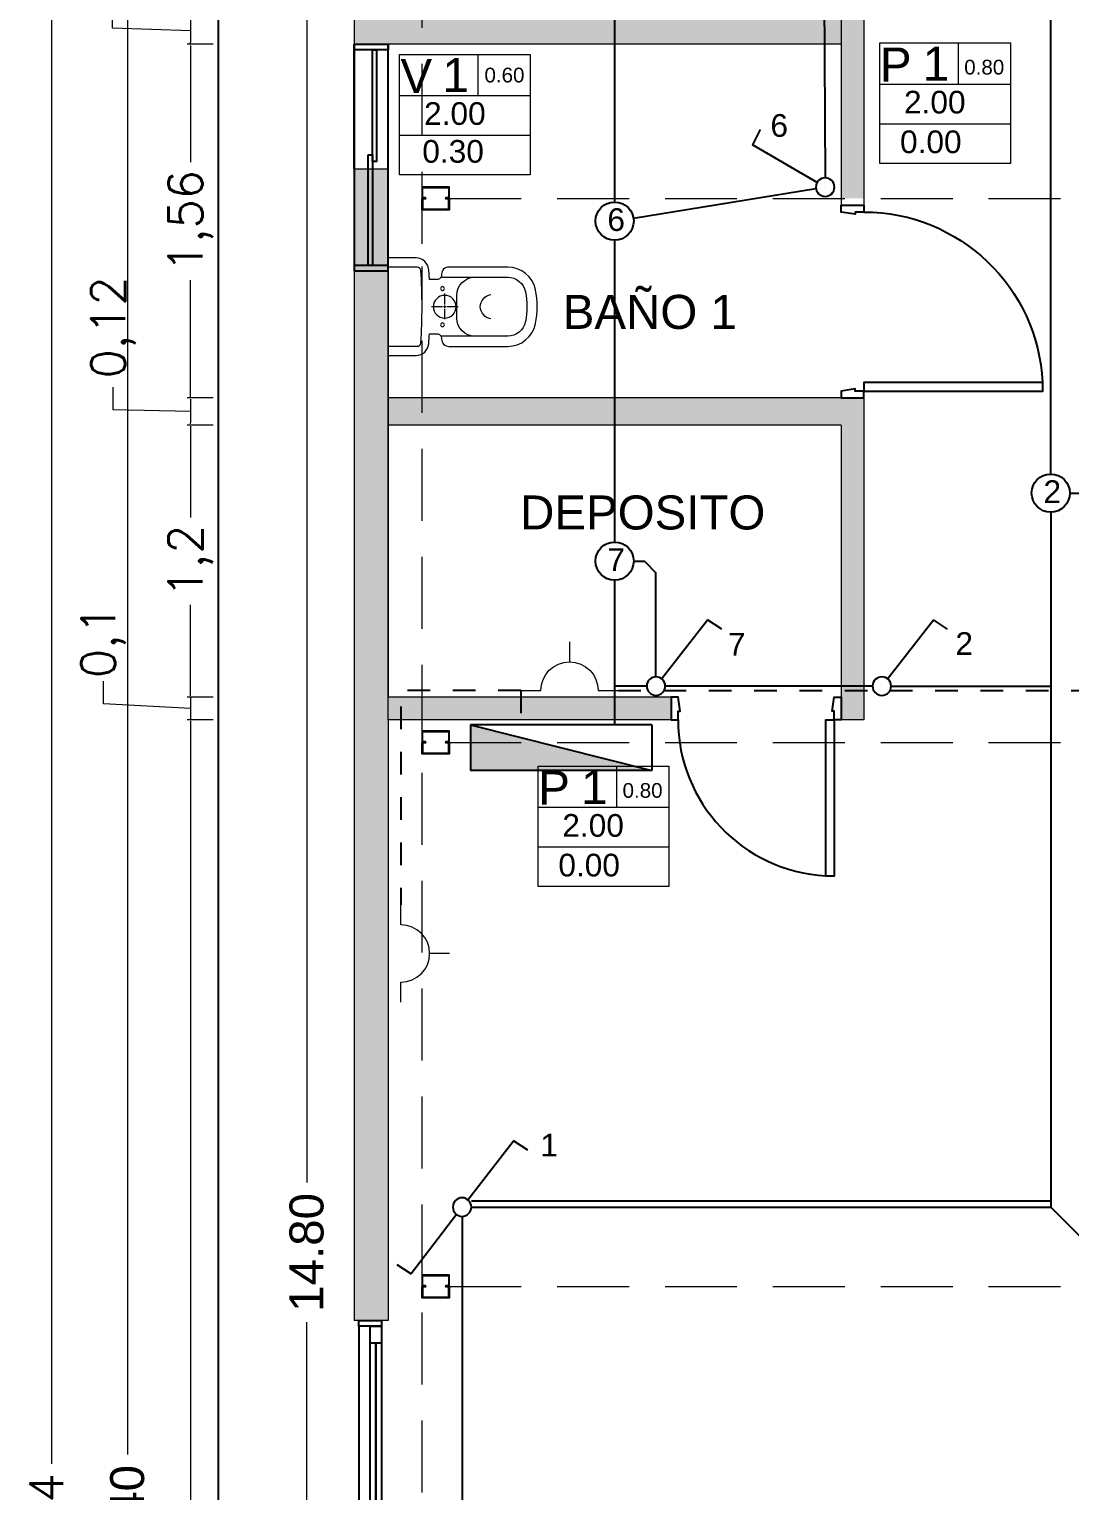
# Model space of a CAD drawing. Header units: metres. Extents: x 5593058 to 5593183, y 6971841 to 6972020.
# Drawn here: x 5593151.89 to 5593156.48, y 6971951.92 to 6971958.36 of the extents above; entities that cross this region are included whole.
import ezdxf

# ---------------------------------------------------------------- set-up
doc = ezdxf.new("R2010")
doc.units = ezdxf.units.M
doc.header["$LTSCALE"] = 0.1
doc.header["$PDMODE"] = 35
doc.header["$PDSIZE"] = -3
for name, pattern in [('ACAD_ISO03W100', [30, 12, -18]), ('DASHED2', [0.375, 0.25, -0.125]), ('HIDDEN', [9.525, 6.35, -3.175])]:
    doc.linetypes.add(name, pattern=pattern)
for name, color, linetype in [('A - ABERTURAS.', 1, 'Continuous'), ('A - MUROS NUEVOS.', 4, 'Continuous'), ('A - PISOS', 1, 'Continuous'), ('A - PUERTAS', 2, 'Continuous'), ('A - VISTA 2', 2, 'Continuous'), ('A- HACH_MURO', 10, 'Continuous'), ('I-ELECTRICIDAD', 10, 'Continuous')]:
    doc.layers.add(name, color=color, linetype=linetype)
for name, color, linetype, lineweight in [('A - COTAS 100', 253, 'Continuous', 0), ('A-CARPINTERIA anotaciones', 1, 'Continuous', 0), ('A-CARPINTERIAS', 1, 'Continuous', 0), ('A-COTAS 1.200', 9, 'Continuous', 0), ('A-MOBILIARIO', 1, 'Continuous', 5), ('A-MUROS', 3, 'Continuous', 0), ('A-PLANILLA LOCALES', 2, 'Continuous', 0), ('A-PROYECCIONES', 253, 'ACAD_ISO03W100', 0), ('C Vidrio', 8, 'Continuous', 0), ('I-ELECTRICA', 10, 'Continuous', 20)]:
    doc.layers.add(name, color=color, linetype=linetype, lineweight=lineweight)
doc.styles.add('arial', font='arial.ttf')
doc.styles.get("Standard").update_dxf_attribs({"font": 'simplex.shx'})
doc.dimstyles.new('EST-1.100', dxfattribs={"dimtxt": 0.15, "dimasz": 0.01, "dimexe": 0.015, "dimexo": 0, "dimgap": 0.05, "dimtad": 0, "dimtxsty": 'Standard', "dimblk": 'DOT', "dimcen": 0.02, "dimclrd": 256, "dimclre": 256, "dimclrt": 256, "dimazin": 0, "dimtfac": 1, "dimtmove": 0, "dimatfit": 3, "dimfxl": 0.1, "dimfxlon": 1, "dimlwd": -1, "dimlwe": -1, "dimarcsym": 0})
doc.dimstyles.new('MARQ 100', dxfattribs={"dimscale": 0.1, "dimtxt": 1.5, "dimasz": 0.3, "dimexe": 0.25, "dimexo": 1, "dimtad": 0, "dimzin": 1, "dimdsep": 46, "dimtxsty": 'arial', "dimblk": 'BOXFILLED', "dimcen": 2.5, "dimclrd": 256, "dimclre": 256, "dimclrt": 256, "dimazin": 0, "dimtfac": 1, "dimtmove": 2, "dimatfit": 3, "dimldrblk": 'DOTSMALL', "dimfxl": 2, "dimfxlon": 1, "dimlwd": -1, "dimarcsym": 0})

# ---------------------------------------------------------------- blocks, each defined once
blk = doc.blocks.new('PERFIL C 120')
blk.add_lwpolyline([(0.105, 0), (0.12, 0), (0.12, 0.05), (0, 0.05), (0, 0), (0.015, 0), (0.015, 0.002), (0.002, 0.002), (0.002, 0.048), (0.1184, 0.048), (0.1184, 0.002), (0.105, 0.002)], close=True)
blk = doc.blocks.new('EST MET')
at = {"layer": 'A-PROYECCIONES', "color": 253, "linetype": 'HIDDEN', "ltscale": 0.5}
blk.add_line((0.12, 0), (7.1305, 0), dxfattribs=at)
at = {"layer": 'A - VISTA 2'}
blk.add_blockref('PERFIL C 120', (0, 0), dxfattribs=at)
at = {"layer": 'A - VISTA 2', "xscale": -1, "rotation": 180}
blk.add_blockref('PERFIL C 120', (0, 0), dxfattribs=at)
at = {"layer": 'A - VISTA 2', "xscale": -1}
blk.add_blockref('PERFIL C 120', (7.2505, 0), dxfattribs=at)
at = {"layer": 'A - VISTA 2', "rotation": 180}
blk.add_blockref('PERFIL C 120', (7.2505, 0), dxfattribs=at)
blk = doc.blocks.new('PUERTA 75 izq')
for points in [[(0.03, 0.1), (0.03, 0.79), (0.068, 0.79), (0.068, 0.1)], [(0.03, 0.1), (0.03, 0.062), (0.04, 0.062), (0.03, 0), (0.01, 0), (0.01, 0), (0, 0), (0, 0), (0, 0.1), (0, 0.1), (0.01, 0.1), (0.01, 0.1)], [(0.72, 0.1), (0.72, 0.062), (0.71, 0.062), (0.72, 0), (0.74, 0), (0.74, 0), (0.75, 0), (0.75, 0), (0.75, 0.1), (0.75, 0.1), (0.74, 0.1), (0.74, 0.1)]]:
    blk.add_lwpolyline(points, close=True)
at = {"color": 9}
blk.add_arc((0.03, 0.1), 0.69, 0, 86.84298, dxfattribs=at)
blk = doc.blocks.new('PUERTA 85 der')
for points in [[(-0.82, 0), (-0.82, 0.038), (-0.81, 0.038), (-0.82, 0.1), (-0.84, 0.1), (-0.84, 0.1), (-0.85, 0.1), (-0.85, 0.1), (-0.85, 0), (-0.85, 0), (-0.84, 0), (-0.84, 0)], [(-0.03, 0), (-0.03, 0.038), (-0.04, 0.038), (-0.03, 0.1), (-0.01, 0.1), (-0.01, 0.1), (0, 0.1), (0, 0.1), (0, 0), (0, 0), (-0.01, 0), (-0.01, 0)], [(-0.03, 0), (-0.03, -0.79), (-0.068, -0.79), (-0.068, 0)]]:
    blk.add_lwpolyline(points, close=True)
at = {"color": 9}
blk.add_arc((-0.03, 0), 0.79, 180, 267.24294, dxfattribs=at)
blk = doc.blocks.new('*U1')
at = {"color": 0, "linetype": 'ACAD_ISO03W100', "ltscale": 0.001, "transparency": 16777216}
for p, q in [((-0.0556, 0), (-0.01, 0)), ((0, 0.01), (0, 0.0589)), ((0.01, 0), (0.0589, 0)), ((0, -0.0589), (0, -0.01))]:
    blk.add_line(p, q, dxfattribs=at)
at = {"color": 0, "linetype": 'Continuous', "ltscale": 0.001, "transparency": 16777216}
for p, q in [((-0.005, 0), (0.005, 0)), ((0, -0.005), (0, 0.005))]:
    blk.add_line(p, q, dxfattribs=at)
blk = doc.blocks.new('Iº')
at = {"layer": 'A-MOBILIARIO'}
for p, q in [((0.528, 0.13), (0.236, 0.13)), ((0.303, 0.05), (0.303, -0.05)), ((0.236, -0.13), (0.528, -0.13))]:
    blk.add_line(p, q, dxfattribs=at)
for points in [[(0.1166, -0.215), (0, -0.215), (0, 0.215), (0.1238, 0.215, -0.393021), (0.1795, 0.1632, -0.005021), (0.1822, 0.12), (0.216, 0.12, 0.414214), (0.236, 0.14), (0.236, 0.143, -0.414214), (0.268, 0.175), (0.338, 0.175), (0.528, 0.175, -0.35685), (0.6505, 0.0748, -0.100202), (0.6505, -0.0748, -0.35685), (0.528, -0.175), (0.338, -0.175), (0.268, -0.175, -0.414214), (0.236, -0.143), (0.236, -0.14, 0.414214), (0.216, -0.12), (0.1822, -0.12), (0.1822, -0.12), (0.1795, -0.1632, -0.393021), (0.1238, -0.215), (0.1166, -0.215)], [(0.005, 0.1748), (0.1288, 0.1748, -0.393021), (0.1444, 0.1603, -0.019533), (0.1498, 0.0002, -0.019217), (0.1444, -0.1603, -0.393021), (0.1288, -0.1748), (0.005, -0.1748)]]:
    blk.add_lwpolyline(points, format="xyb", dxfattribs=at)
for centre, radius in [((0.24, 0.08), 0.0085), ((0.25, 0), 0.05), ((0.24, -0.08), 0.0085)]:
    blk.add_circle(centre, radius, dxfattribs=at)
for centre, radius, start, end in [((0.383, 0.05), 0.08, 90, 180), ((0.528, 0.05), 0.08, 11.44415, 90), ((0.281, 0), 0.332, 348.55585, 11.44415), ((0.4647, -0.0026), 0.0578, 101.60594, 177.38074), ((0.463, -0.0204), 0.075, 97.256, 97.60578), ((0.383, -0.05), 0.08, 180, 270), ((0.4647, 0.0026), 0.0578, 182.61926, 258.39406), ((0.463, 0.0204), 0.075, 262.39422, 262.744), ((0.528, -0.05), 0.08, 270, 348.55585)]:
    blk.add_arc(centre, radius, start, end, dxfattribs=at)
at = {"layer": 'A-MOBILIARIO', "xscale": -1, "rotation": 90}
blk.add_blockref('*U1', (0.25, 0), dxfattribs=at)
blk = doc.blocks.new('_Dot')
at = {"color": 0, "linetype": 'ByBlock', "lineweight": -2}
blk.add_line((-0.5, 0), (-1, 0), dxfattribs=at)
at = {"color": 0, "linetype": 'ByBlock', "const_width": 0.5}
blk.add_lwpolyline([(-0.25, 0, 1), (0.25, 0, 1)], format="xyb", close=True, dxfattribs=at)
blk = doc.blocks.new('*D117')
at = {"layer": 'A - COTAS 100', "transparency": 16777216}
for p, q in [((5593152.2558, 6971958.3686), (5593152.2558, 6971958.4686)), ((5593152.5999, 6971958.3574), (5593152.2558, 6971958.3686)), ((5593152.6999, 6971958.4174), (5593152.5849, 6971958.4174)), ((5593152.5999, 6971958.4074), (5593152.5999, 6971958.3074)), ((5593152.6999, 6971958.2974), (5593152.5849, 6971958.2974))]:
    blk.add_line(p, q, dxfattribs=at)
at = {"layer": 'Defpoints', "color": 0, "transparency": 16777216}
for p in [(5593152.9954, 6971958.4174), (5593152.5999, 6971958.2974), (5593152.8454, 6971958.2974)]:
    blk.add_point(p, dxfattribs=at)
at = {"layer": 'A - COTAS 100', "transparency": 16777216, "xscale": 0.01, "yscale": 0.01, "zscale": 0.01}
for p, rotation in [((5593152.5999, 6971958.4174), 90), ((5593152.5999, 6971958.2974), 270)]:
    blk.add_blockref('_Dot', p, dxfattribs=dict(at, rotation=rotation))
at = {"layer": 'A - COTAS 100', "transparency": 16777216, "insert": (5593152.2558, 6971958.7329), "char_height": 0.15, "attachment_point": 5, "rotation": 90}
blk.add_mtext('0,12', dxfattribs=at)
blk = doc.blocks.new('*D118')
at = {"layer": 'A - COTAS 100', "transparency": 16777216}
for p, q in [((5593152.6999, 6971958.2974), (5593152.5849, 6971958.2974)), ((5593152.5999, 6971958.2874), (5593152.5999, 6971957.7781)), ((5593152.5999, 6971956.7474), (5593152.5999, 6971957.2567)), ((5593152.6999, 6971956.7374), (5593152.5849, 6971956.7374))]:
    blk.add_line(p, q, dxfattribs=at)
at = {"layer": 'Defpoints', "color": 0, "transparency": 16777216}
for p in [(5593152.8454, 6971958.2974), (5593152.5999, 6971956.7374), (5593152.9954, 6971956.7374)]:
    blk.add_point(p, dxfattribs=at)
at = {"layer": 'A - COTAS 100', "transparency": 16777216, "xscale": 0.01, "yscale": 0.01, "zscale": 0.01}
for p, rotation in [((5593152.5999, 6971958.2974), 90), ((5593152.5999, 6971956.7374), 270)]:
    blk.add_blockref('_Dot', p, dxfattribs=dict(at, rotation=rotation))
at = {"layer": 'A - COTAS 100', "transparency": 16777216, "insert": (5593152.5999, 6971957.5174), "char_height": 0.15, "attachment_point": 5, "rotation": 90}
blk.add_mtext('1,56', dxfattribs=at)
blk = doc.blocks.new('*D119')
at = {"layer": 'A - COTAS 100', "transparency": 16777216}
for p, q in [((5593152.2591, 6971956.6841), (5593152.2591, 6971956.7841)), ((5593152.6999, 6971956.7374), (5593152.5849, 6971956.7374)), ((5593152.5999, 6971956.7274), (5593152.5999, 6971956.6274)), ((5593152.5999, 6971956.6774), (5593152.2591, 6971956.6841)), ((5593152.6999, 6971956.6174), (5593152.5849, 6971956.6174))]:
    blk.add_line(p, q, dxfattribs=at)
at = {"layer": 'Defpoints', "color": 0, "transparency": 16777216}
for p in [(5593152.9954, 6971956.7374), (5593152.5999, 6971956.6174), (5593152.9954, 6971956.6174)]:
    blk.add_point(p, dxfattribs=at)
at = {"layer": 'A - COTAS 100', "transparency": 16777216, "xscale": 0.01, "yscale": 0.01, "zscale": 0.01}
for p, rotation in [((5593152.5999, 6971956.7374), 90), ((5593152.5999, 6971956.6174), 270)]:
    blk.add_blockref('_Dot', p, dxfattribs=dict(at, rotation=rotation))
at = {"layer": 'A - COTAS 100', "transparency": 16777216, "insert": (5593152.2591, 6971957.0484), "char_height": 0.15, "attachment_point": 5, "rotation": 90}
blk.add_mtext('0,12', dxfattribs=at)
blk = doc.blocks.new('*D120')
at = {"layer": 'A - COTAS 100', "transparency": 16777216}
for p, q in [((5593152.6999, 6971956.6174), (5593152.5849, 6971956.6174)), ((5593152.5999, 6971956.6074), (5593152.5999, 6971956.2102)), ((5593152.5999, 6971955.4274), (5593152.5999, 6971955.8245)), ((5593152.6999, 6971955.4174), (5593152.5849, 6971955.4174))]:
    blk.add_line(p, q, dxfattribs=at)
at = {"layer": 'Defpoints', "color": 0, "transparency": 16777216}
for p in [(5593152.9954, 6971956.6174), (5593152.5999, 6971955.4174), (5593152.9954, 6971955.4174)]:
    blk.add_point(p, dxfattribs=at)
at = {"layer": 'A - COTAS 100', "transparency": 16777216, "xscale": 0.01, "yscale": 0.01, "zscale": 0.01}
for p, rotation in [((5593152.5999, 6971956.6174), 90), ((5593152.5999, 6971955.4174), 270)]:
    blk.add_blockref('_Dot', p, dxfattribs=dict(at, rotation=rotation))
at = {"layer": 'A - COTAS 100', "transparency": 16777216, "insert": (5593152.5999, 6971956.0174), "char_height": 0.15, "attachment_point": 5, "rotation": 90}
blk.add_mtext('1,2', dxfattribs=at)
blk = doc.blocks.new('*D121')
at = {"layer": 'A - COTAS 100', "transparency": 16777216}
for p, q in [((5593152.2151, 6971955.3871), (5593152.2151, 6971955.4871)), ((5593152.6999, 6971955.4174), (5593152.5849, 6971955.4174)), ((5593152.5999, 6971955.4274), (5593152.5999, 6971955.4374)), ((5593152.5999, 6971955.4174), (5593152.5999, 6971955.3174)), ((5593152.5999, 6971955.4174), (5593152.5999, 6971955.3174)), ((5593152.5999, 6971955.3674), (5593152.2151, 6971955.3871)), ((5593152.6999, 6971955.3174), (5593152.5849, 6971955.3174)), ((5593152.5999, 6971955.3074), (5593152.5999, 6971955.2974))]:
    blk.add_line(p, q, dxfattribs=at)
at = {"layer": 'Defpoints', "color": 0, "transparency": 16777216}
for p in [(5593152.9954, 6971955.4174), (5593152.5999, 6971955.3174), (5593152.9954, 6971955.3174)]:
    blk.add_point(p, dxfattribs=at)
at = {"layer": 'A - COTAS 100', "transparency": 16777216, "xscale": 0.01, "yscale": 0.01, "zscale": 0.01}
for p, rotation in [((5593152.5999, 6971955.4174), 270), ((5593152.5999, 6971955.3174), 90)]:
    blk.add_blockref('_Dot', p, dxfattribs=dict(at, rotation=rotation))
at = {"layer": 'A - COTAS 100', "transparency": 16777216, "insert": (5593152.2151, 6971955.6621), "char_height": 0.15, "attachment_point": 5, "rotation": 90}
blk.add_mtext('0,1', dxfattribs=at)
blk = doc.blocks.new('*D122')
at = {"layer": 'A - COTAS 100', "transparency": 16777216}
for p, q in [((5593152.6999, 6971955.3174), (5593152.5849, 6971955.3174)), ((5593152.5999, 6971955.3074), (5593152.5999, 6971950.7209)), ((5593152.5999, 6971945.7274), (5593152.5999, 6971950.3138)), ((5593152.6999, 6971945.7174), (5593152.5849, 6971945.7174))]:
    blk.add_line(p, q, dxfattribs=at)
at = {"layer": 'Defpoints', "color": 0, "transparency": 16777216}
for p in [(5593152.9954, 6971955.3174), (5593152.5999, 6971945.7174), (5593152.9954, 6971945.7174)]:
    blk.add_point(p, dxfattribs=at)
at = {"layer": 'A - COTAS 100', "transparency": 16777216, "xscale": 0.01, "yscale": 0.01, "zscale": 0.01}
for p, rotation in [((5593152.5999, 6971955.3174), 90), ((5593152.5999, 6971945.7174), 270)]:
    blk.add_blockref('_Dot', p, dxfattribs=dict(at, rotation=rotation))
at = {"layer": 'A - COTAS 100', "transparency": 16777216, "insert": (5593152.5999, 6971950.5174), "char_height": 0.15, "attachment_point": 5, "rotation": 90}
blk.add_mtext('9,6', dxfattribs=at)
blk = doc.blocks.new('*D133')
at = {"layer": 'A - COTAS 100', "transparency": 16777216}
for p, q in [((5593152.0862, 6971960.9674), (5593151.9712, 6971960.9674)), ((5593151.9862, 6971960.9574), (5593151.9862, 6971952.0352)), ((5593151.9862, 6971942.5774), (5593151.9862, 6971951.4995)), ((5593152.0862, 6971942.5674), (5593151.9712, 6971942.5674))]:
    blk.add_line(p, q, dxfattribs=at)
at = {"layer": 'Defpoints', "color": 0, "transparency": 16777216}
for p in [(5593151.9862, 6971960.9674), (5593152.3347, 6971960.9674), (5593152.3337, 6971942.5674)]:
    blk.add_point(p, dxfattribs=at)
at = {"layer": 'A - COTAS 100', "transparency": 16777216, "xscale": 0.01, "yscale": 0.01, "zscale": 0.01}
for p, rotation in [((5593151.9862, 6971960.9674), 90), ((5593151.9862, 6971942.5674), 270)]:
    blk.add_blockref('_Dot', p, dxfattribs=dict(at, rotation=rotation))
at = {"layer": 'A - COTAS 100', "transparency": 16777216, "insert": (5593151.9862, 6971951.7674), "char_height": 0.15, "attachment_point": 5, "rotation": 90}
blk.add_mtext('18,4', dxfattribs=at)
blk = doc.blocks.new('ventanita')
at = {"layer": 'A - ABERTURAS.'}
for p, q in [((0, 0.55), (0, -0.4253)), ((0.15, -0.4253), (0.15, 0.55))]:
    blk.add_line(p, q, dxfattribs=at)
at = {"layer": 'A - ABERTURAS.', "color": 2}
for points in [[(0, 0.55), (0.15, 0.55), (0.15, 0.5253), (0, 0.5253)], [(0.081, 0.5253), (0.0996, 0.5253), (0.0996, 0.0323), (0.081, 0.0323)], [(0.0625, 0.0623), (0.081, 0.0623), (0.081, -0.4253), (0.0625, -0.4253)], [(0, -0.45), (0.15, -0.45), (0.15, -0.4253), (0, -0.4253)]]:
    blk.add_lwpolyline(points, close=True, dxfattribs=at)
blk = doc.blocks.new('CARPINT. SIMBOL V')
at = {"layer": 'A-CARPINTERIA anotaciones', "ltscale": 0.1}
for p, q in [((0.0567, 0.5315), (0.0567, 0.35)), ((-0.2881, 0.35), (0.2881, 0.35)), ((-0.2881, 0.175), (0.2881, 0.175))]:
    blk.add_line(p, q, dxfattribs=at)
blk.add_lwpolyline([(-0.2881, 0.5315), (0.2881, 0.5315), (0.2881, 0), (-0.2881, 0)], close=True, dxfattribs=at)
at = {"layer": 'A-CARPINTERIA anotaciones', "style": 'arial'}
blk.add_text('V', height=0.15, dxfattribs=at).set_placement((-0.2842, 0.3611))
blk = doc.blocks.new('CARPINT. SIMBOL')
at = {"layer": 'A-CARPINTERIAS', "ltscale": 0.1}
for p, q in [((895.094, 23.751), (895.094, 23.5695)), ((894.7492, 23.5695), (895.3253, 23.5695)), ((894.7492, 23.3945), (895.3253, 23.3945))]:
    blk.add_line(p, q, dxfattribs=at)
blk.add_lwpolyline([(894.7492, 23.751), (895.3253, 23.751), (895.3253, 23.2195), (894.7492, 23.2195)], close=True, dxfattribs=at)
at = {"layer": 'A-CARPINTERIAS', "style": 'arial'}
blk.add_text('P', height=0.15, dxfattribs=at).set_placement((894.7492, 23.5806))
blk = doc.blocks.new('*U239')
at = {"color": 0, "linetype": 'ByBlock', "lineweight": -2}
for p, q in [((0.025, 0), (2.175, 0)), ((1.0625, -0.05), (0.1, -0.05)), ((2.1, -0.05), (1.1375, -0.05)), ((0.025, -0.1), (2.175, -0.1))]:
    blk.add_line(p, q, dxfattribs=at)
for points in [[(0, -0.1), (0, 0), (0.025, 0), (0.025, -0.05), (0.025, -0.05), (0.025, -0.1)], [(0.025, -0.05), (0.025, 0), (0.1, 0), (0.1, -0.05)], [(1.1375, -0.05), (1.1375, 0), (1.0625, 0), (1.0625, -0.05)], [(1.0625, -0.1), (1.0625, -0.05), (1.1375, -0.05), (1.1375, -0.1)], [(2.175, -0.1), (2.175, -0.05), (2.1, -0.05), (2.1, -0.1)], [(2.2, -0.1), (2.2, 0), (2.175, 0), (2.175, -0.05), (2.175, -0.05), (2.175, -0.1)]]:
    blk.add_lwpolyline(points, close=True, dxfattribs=at)
at = {"layer": 'C Vidrio', "linetype": 'ByBlock', "lineweight": -2, "const_width": 0.01}
for points in [[(1.0625, -0.025), (0.1, -0.025)], [(2.1, -0.075), (1.1375, -0.075)]]:
    blk.add_lwpolyline(points, dxfattribs=at)
blk = doc.blocks.new('Lave 1 punto')
for p in [(0.022, 0.0472), (0.1154, 0.475)]:
    blk.add_line(p, (0.1993, 0.4282))
blk.add_circle((0, 0), 0.0521)
blk = doc.blocks.new('Llave Combinada')
at = {"zscale": 0.7354918856893543}
for xscale, yscale, rotation in [(-0.7354918856893592, 0.7354918856893279, 297.1863345444498), (-0.7354918856893581, 0.7354918856893278, 117.7131935370889)]:
    blk.add_blockref('Lave 1 punto', (0, 0), dxfattribs=dict(at, xscale=xscale, yscale=yscale, rotation=rotation))
blk = doc.blocks.new('TOM')
at = {"layer": 'I-ELECTRICA'}
for p, q in [((784.2311, -255.9094, 30.3381), (784.2311, -255.9836, 30.3381)), ((784.1243, -256.0904, 30.3381), (784.0501, -256.0904, 30.3381)), ((784.4121, -256.0904, 30.3381), (784.3379, -256.0904, 30.3381))]:
    blk.add_line(p, q, dxfattribs=at)
blk.add_arc((784.2311, -256.0904, 30.3381), 0.1068, 0, 180, dxfattribs=at)
blk = doc.blocks.new('_BoxFilled')
at = {"color": 0, "linetype": 'ByBlock', "lineweight": -2}
blk.add_line((-0.5, 0), (-1, 0), dxfattribs=at)
at = {"color": 0, "linetype": 'ByBlock'}
blk.add_solid([(-0.5, 0.5), (0.5, 0.5), (-0.5, -0.5), (0.5, -0.5)], dxfattribs=at)
blk = doc.blocks.new('*D259')
at = {"layer": 'A-COTAS 1.200', "lineweight": -2, "transparency": 16777216}
for p, q in [((5593153.222, 6971960.3674), (5593153.0879, 6971960.3674)), ((5593153.222, 6971945.5674), (5593153.0879, 6971945.5674))]:
    blk.add_line(p, q, dxfattribs=at)
at = {"layer": 'A-COTAS 1.200', "transparency": 16777216}
for p, q in [((5593153.1129, 6971960.3374), (5593153.1129, 6971953.2756)), ((5593153.1129, 6971945.5974), (5593153.1129, 6971952.6591))]:
    blk.add_line(p, q, dxfattribs=at)
at = {"layer": 'Defpoints', "color": 0, "transparency": 16777216}
for p in [(5593153.322, 6971960.3674), (5593153.1129, 6971945.5674), (5593153.322, 6971945.5674)]:
    blk.add_point(p, dxfattribs=at)
at = {"layer": 'A-COTAS 1.200', "transparency": 16777216, "xscale": 0.03, "yscale": 0.03, "zscale": 0.03}
for p, rotation in [((5593153.1129, 6971960.3674), 90), ((5593153.1129, 6971945.5674), 270)]:
    blk.add_blockref('_BoxFilled', p, dxfattribs=dict(at, rotation=rotation))
at = {"layer": 'A-COTAS 1.200', "transparency": 16777216, "insert": (5593153.1129, 6971952.9674), "char_height": 0.15, "attachment_point": 5, "rotation": 90, "style": 'arial'}
blk.add_mtext('14.80', dxfattribs=at)
blk = doc.blocks.new('_DotSmall')
at = {"color": 0, "linetype": 'ByBlock', "const_width": 0.5}
blk.add_lwpolyline([(-0.0625, 0, 1), (0.0625, 0, 1)], format="xyb", close=True, dxfattribs=at)
blk = doc.blocks.new('*D260')
at = {"layer": 'A-COTAS 1.200', "lineweight": -2, "transparency": 16777216}
for p, q in [((5593152.5215, 6971960.9674), (5593152.2965, 6971960.9674)), ((5593152.5205, 6971942.5674), (5593152.2955, 6971942.5674))]:
    blk.add_line(p, q, dxfattribs=at)
at = {"layer": 'A-COTAS 1.200', "transparency": 16777216}
for p, q in [((5593152.3215, 6971960.9374), (5593152.321, 6971952.0757)), ((5593152.3205, 6971942.5974), (5593152.321, 6971951.4591))]:
    blk.add_line(p, q, dxfattribs=at)
at = {"layer": 'Defpoints', "color": 0, "transparency": 16777216}
for p in [(5593152.3215, 6971960.9674), (5593152.724, 6971960.9674), (5593152.723, 6971942.5674)]:
    blk.add_point(p, dxfattribs=at)
at = {"layer": 'A-COTAS 1.200', "transparency": 16777216, "xscale": 0.03, "yscale": 0.03, "zscale": 0.03}
for p, rotation in [((5593152.3215, 6971960.9674), 89.99688608972264), ((5593152.3205, 6971942.5674), 269.9968860897226)]:
    blk.add_blockref('_BoxFilled', p, dxfattribs=dict(at, rotation=rotation))
at = {"layer": 'A-COTAS 1.200', "transparency": 16777216, "insert": (5593152.321, 6971951.7674), "char_height": 0.15, "attachment_point": 5, "rotation": 89.99689, "style": 'arial'}
blk.add_mtext('18.40', dxfattribs=at)

msp = doc.modelspace()

# ---------------------------------------------------------------- hatches: boundary and pattern name
at = {"layer": 'A- HACH_MURO'}
h = msp.add_hatch(color=256, dxfattribs=at)
h.dxf.hatch_style = 1
h.paths.add_polyline_path([(5593155.572, 6971959.3674), (5593155.472, 6971959.3674), (5593155.472, 6971957.6174), (5593155.572, 6971957.6174)])
h.paths.add_polyline_path([(5593155.472, 6971958.4174), (5593153.622, 6971958.4174), (5593153.622, 6971958.2974), (5593155.472, 6971958.2974)])
h = msp.add_hatch(color=256, dxfattribs=at)
h.dxf.hatch_style = 1
h.paths.add_polyline_path([(5593153.472, 6971959.3174), (5593153.322, 6971959.3174), (5593153.322, 6971958.7474), (5593153.472, 6971958.7474)])
h.paths.add_polyline_path([(5593153.472, 6971958.7474), (5593153.322, 6971958.7474), (5593153.322, 6971958.2974), (5593153.472, 6971958.2974), (5593153.622, 6971958.2974), (5593153.622, 6971958.4174), (5593153.472, 6971958.4174)])
h = msp.add_hatch(color=256, dxfattribs=at)
h.dxf.hatch_style = 1
h.paths.add_polyline_path([(5593153.322, 6971952.6674), (5593153.472, 6971952.6674), (5593153.472, 6971955.3174), (5593153.472, 6971957.7474), (5593153.322, 6971957.7474)])
h = msp.add_hatch(color=256, dxfattribs=at)
h.dxf.hatch_style = 1
h.paths.add_polyline_path([(5593153.622, 6971956.7374), (5593153.472, 6971956.7374), (5593153.472, 6971956.6174), (5593153.622, 6971956.6174)])
h = msp.add_hatch(color=256, dxfattribs=at)
h.dxf.hatch_style = 1
h.paths.add_polyline_path([(5593155.572, 6971956.7374), (5593155.472, 6971956.7374), (5593153.622, 6971956.7374), (5593153.622, 6971956.6174), (5593155.472, 6971956.6174), (5593155.472, 6971955.4174), (5593155.472, 6971955.3174), (5593155.572, 6971955.3174)])
h = msp.add_hatch(color=256, dxfattribs=at)
h.dxf.hatch_style = 1
h.paths.add_polyline_path([(5593154.722, 6971955.4174), (5593153.622, 6971955.4174), (5593153.622, 6971955.3174), (5593154.722, 6971955.3174)])
h.paths.add_polyline_path([(5593153.622, 6971955.4174), (5593153.472, 6971955.4174), (5593153.472, 6971955.3174), (5593153.622, 6971955.3174)])
at = {"layer": 'I-ELECTRICIDAD', "linetype": 'Continuous'}
h = msp.add_hatch(color=256, dxfattribs=at)
h.dxf.hatch_style = 1
h.paths.add_polyline_path([(5593153.8362, 6971955.2949), (5593153.8362, 6971955.0938), (5593154.6362, 6971955.0938)])

# ---------------------------------------------------------------- linework, layer by layer
at = {"layer": 'A - MUROS NUEVOS.', "color": 1}
for p, q in [((5593153.322, 6971957.7474), (5593153.322, 6971958.2974)), ((5593153.472, 6971957.7474), (5593153.472, 6971958.2974))]:
    msp.add_line(p, q, dxfattribs=at)
at = {"layer": 'A - PISOS'}
msp.add_lwpolyline([(5593152.724, 6971960.9674), (5593161.7725, 6971960.9674), (5593161.7715, 6971942.5674), (5593152.723, 6971942.5674)], close=True, dxfattribs=at)
at = {"layer": 'A-MUROS'}
for p, q in [((5593153.322, 6971959.3174), (5593153.322, 6971958.2974)), ((5593153.322, 6971958.2974), (5593153.472, 6971958.2974)), ((5593153.322, 6971957.7474), (5593153.472, 6971957.7474)), ((5593153.322, 6971957.7474), (5593153.322, 6971952.6674)), ((5593153.472, 6971957.7474), (5593153.472, 6971955.4174)), ((5593155.572, 6971957.5874), (5593155.472, 6971957.5874)), ((5593155.472, 6971956.7374), (5593155.572, 6971956.7374)), ((5593154.722, 6971955.4174), (5593154.722, 6971955.3174)), ((5593155.472, 6971955.4174), (5593155.472, 6971955.3174)), ((5593153.472, 6971955.3174), (5593153.472, 6971952.6674)), ((5593153.472, 6971952.6674), (5593153.322, 6971952.6674))]:
    msp.add_line(p, q, dxfattribs=at)
for points in [[(5593155.472, 6971959.3674), (5593155.472, 6971957.5874)], [(5593155.572, 6971959.3674), (5593155.572, 6971957.5874)], [(5593154.722, 6971955.3174), (5593153.472, 6971955.3174), (5593153.472, 6971957.7474)], [(5593154.722, 6971955.4174), (5593153.472, 6971955.4174), (5593153.472, 6971957.7474)], [(5593155.572, 6971956.7374), (5593155.572, 6971955.3174), (5593155.472, 6971955.3174)], [(5593155.472, 6971956.6174), (5593155.472, 6971955.4174)]]:
    msp.add_lwpolyline(points, dxfattribs=at)
at = {"layer": 'A-MUROS', "flags": 128}
for points in [[(5593155.472, 6971958.2974), (5593153.472, 6971958.2974)], [(5593155.472, 6971956.7374), (5593153.472, 6971956.7374)], [(5593155.472, 6971956.6174), (5593153.472, 6971956.6174)]]:
    msp.add_lwpolyline(points, dxfattribs=at)
at = {"layer": 'A-MUROS'}
msp.add_arc((5593153.474, 6971957.5654), 0.002, 90, 180, dxfattribs=at)
at = {"layer": 'A-PROYECCIONES', "color": 253, "linetype": 'HIDDEN', "ltscale": 0.5}
for p, q in [((5593153.622, 6971957.4174), (5593153.622, 6971959.9674)), ((5593153.622, 6971945.7174), (5593153.622, 6971957.3174))]:
    msp.add_line(p, q, dxfattribs=at)
at = {"layer": 'I-ELECTRICIDAD'}
for p, q in [((5593154.472, 6971959.0573), (5593154.472, 6971957.6015)), ((5593155.396, 6971958.9174), (5593155.4012, 6971957.7082)), ((5593156.3973, 6971956.4015), (5593156.3973, 6971958.8332)), ((5593154.5551, 6971957.5308), (5593155.361, 6971957.6608)), ((5593154.472, 6971957.4332), (5593154.472, 6971956.1015)), ((5593156.4814, 6971956.3174), (5593159.0862, 6971956.3174)), ((5593156.3973, 6971956.2332), (5593156.3973, 6971953.1674)), ((5593154.6053, 6971956.0153), (5593154.5562, 6971956.016)), ((5593154.6053, 6971956.0153), (5593154.6545, 6971955.9661)), ((5593154.472, 6971955.9332), (5593154.472, 6971955.4659)), ((5593154.6545, 6971955.5068), (5593154.6545, 6971955.9661)), ((5593154.6136, 6971955.4659), (5593154.472, 6971955.4659)), ((5593154.472, 6971955.4659), (5593154.472, 6971955.2949)), ((5593155.6109, 6971955.4659), (5593154.6954, 6971955.4659)), ((5593155.6109, 6971955.4659), (5593154.6954, 6971955.4659)), ((5593155.6927, 6971955.4659), (5593156.3973, 6971955.4659)), ((5593155.6927, 6971955.4659), (5593156.3973, 6971955.4659)), ((5593153.8397, 6971953.1948), (5593156.3973, 6971953.1948)), ((5593153.8397, 6971953.1674), (5593156.3973, 6971953.1674)), ((5593156.3973, 6971953.1674), (5593156.6878, 6971952.8769)), ((5593153.7988, 6971953.1265), (5593153.7988, 6971946.0985))]:
    msp.add_line(p, q, dxfattribs=at)
at = {"layer": 'I-ELECTRICIDAD', "linetype": 'DASHED2'}
for p, q in [((5593154.0584, 6971955.446), (5593154.0584, 6971955.2949)), ((5593154.4878, 6971955.446), (5593158.9166, 6971955.446))]:
    msp.add_line(p, q, dxfattribs=at)
at = {"layer": 'I-ELECTRICIDAD', "linetype": 'Continuous'}
for p, q in [((5593153.8362, 6971955.2949), (5593154.6362, 6971955.0938)), ((5593154.6362, 6971955.2949), (5593153.8362, 6971955.2949)), ((5593153.8362, 6971955.2949), (5593153.8362, 6971955.0938)), ((5593154.6362, 6971955.2949), (5593154.6362, 6971955.0938)), ((5593154.6362, 6971955.0938), (5593153.8362, 6971955.0938))]:
    msp.add_line(p, q, dxfattribs=at)
at = {"layer": 'I-ELECTRICIDAD', "linetype": 'DASHED2', "flags": 128}
msp.add_lwpolyline([(5593154.0584, 6971955.446), (5593153.5286, 6971955.446), (5593153.5286, 6971954.5009)], dxfattribs=at)
at = {"layer": 'I-ELECTRICIDAD'}
for centre in [(5593154.472, 6971957.5174), (5593156.3973, 6971956.3174), (5593154.472, 6971956.0174)]:
    msp.add_circle(centre, 0.0842, dxfattribs=at)

# ---------------------------------------------------------------- block references
for p in [(5593153.622, 6971957.6174), (5593153.622, 6971955.2174), (5593153.622, 6971952.8174)]:
    msp.add_blockref('EST MET', p)
at = {"layer": 'A - ABERTURAS.'}
msp.add_blockref('ventanita', (5593153.322, 6971957.7474), dxfattribs=at)
at = {"layer": 'A - PUERTAS', "ltscale": 0.3, "xscale": -1, "rotation": 90}
msp.add_blockref('PUERTA 85 der', (5593155.572, 6971956.7374), dxfattribs=at)
at = {"layer": 'A - PUERTAS', "ltscale": 0.3}
for name, p, rotation in [('PUERTA 75 izq', (5593155.472, 6971955.4174), 180), ('*U239', (5593153.4426, 6971952.6674), 270)]:
    msp.add_blockref(name, p, dxfattribs=dict(at, rotation=rotation))
at = {"layer": 'A-CARPINTERIA anotaciones'}
for name, p in [('CARPINT. SIMBOL', (5592260.8941, 6971934.5526)), ('CARPINT. SIMBOL V', (5593153.8109, 6971957.7216)), ('CARPINT. SIMBOL', (5592259.3858, 6971931.3616))]:
    msp.add_blockref(name, p, dxfattribs=at)
at = {"layer": 'A-MUROS', "xscale": -1, "rotation": 180}
msp.add_blockref('Iº', (5593153.472, 6971957.1397), dxfattribs=at)
at = {"layer": 'I-ELECTRICIDAD'}
for name, p, xscale, yscale, zscale, rotation in [('Lave 1 punto', (5593155.4014, 6971957.6673), -0.7852944930273703, 0.785294493011548, 0.7852944930137679, 34.78967329319385), ('Lave 1 punto', (5593154.6545, 6971955.4659), -0.7852944930273703, 0.785294493011548, 0.7852944930137679, 297.1863345459581), ('Lave 1 punto', (5593155.6518, 6971955.4659), -0.7852944930273703, 0.785294493011548, 0.7852944930137679, 297.1863345459581), ('TOM', (5594084.6442, 6972259.2584, -35.9916), -1.186348148306422, 1.186348148306422, 1.186348148306422, 1.01865795798517e-07), ('TOM', (5593457.3409, 6972884.6573, -35.9916), 1.186348148306423, 1.186348148306423, 1.186348148306423, 270.0000031408322)]:
    msp.add_blockref(name, p, dxfattribs=dict(at, xscale=xscale, yscale=yscale, zscale=zscale, rotation=rotation))
at = {"layer": 'I-ELECTRICIDAD', "xscale": 1.067713333475888, "yscale": 1.067713333475888, "zscale": 1.067713333475888}
msp.add_blockref('Llave Combinada', (5593153.7988, 6971953.1674), dxfattribs=at)

# ---------------------------------------------------------------- texts
at = {"layer": 'A-CARPINTERIA anotaciones', "style": 'arial'}
for s, height, p in [('1', 0.15, (5593153.712, 6971958.0868)), ('1', 0.15, (5593155.8325, 6971958.1372)), ('0.60', 0.065, (5593153.8975, 6971958.1292)), ('0.80', 0.065, (5593156.0154, 6971958.1641)), ('2.00', 0.1, (5593153.631, 6971957.9419)), ('2.00', 0.1, (5593155.7495, 6971957.9922)), (' 0.00', 0.1, (5593155.6932, 6971957.8172)), ('0.30', 0.1, (5593153.6231, 6971957.775)), ('1', 0.15, (5593154.3242, 6971954.9463)), ('0.80', 0.065, (5593154.5071, 6971954.9731)), ('2.00', 0.1, (5593154.2412, 6971954.8012)), (' 0.00', 0.1, (5593154.1849, 6971954.6262))]:
    msp.add_text(s, height=height, dxfattribs=at).set_placement(p)
at = {"layer": 'A-PLANILLA LOCALES', "style": 'arial'}
for s, p in [('BAÑO 1', (5593154.2431, 6971957.0418)), ('DEPOSITO', (5593154.0549, 6971956.1569))]:
    msp.add_text(s, height=0.15, dxfattribs=at).set_placement(p)
at = {"layer": 'I-ELECTRICIDAD', "char_height": 0.1, "attachment_point": 1, "style": 'arial'}
for s, insert in [('\\pxql;6', (5593155.1599, 6971957.9894)), ('\\pxql;6', (5593154.4401, 6971957.574)), ('\\pxql;2', (5593156.3653, 6971956.3738)), ('\\pxql;7', (5593154.4401, 6971956.074)), ('\\pxql;7', (5593154.9721, 6971955.7007)), ('\\pxql;2', (5593155.9766, 6971955.7036)), ('\\pxql;1', (5593154.1445, 6971953.4908))]:
    msp.add_mtext_dynamic_manual_height_columns(s, width=0.212335, gutter_width=15, heights=[0.2059], dxfattribs=dict(at, insert=insert))

# ---------------------------------------------------------------- dimensions: what is measured, and where the dimension line sits
at = {"layer": 'A - COTAS 100'}
for base, p1, p2, picture, middle in [((5593151.9862, 6971960.9674), (5593152.3337, 6971942.5674), (5593152.3347, 6971960.9674), '*D133', (5593151.9862, 6971951.7674)), ((5593152.5999, 6971956.7374), (5593152.8454, 6971958.2974), (5593152.9954, 6971956.7374), '*D118', (5593152.5999, 6971957.5174)), ((5593152.5999, 6971955.4174), (5593152.9954, 6971956.6174), (5593152.9954, 6971955.4174), '*D120', (5593152.5999, 6971956.0174)), ((5593152.5999, 6971945.7174), (5593152.9954, 6971955.3174), (5593152.9954, 6971945.7174), '*D122', (5593152.5999, 6971950.5174))]:
    dim = msp.add_linear_dim(base=base, p1=p1, p2=p2, angle=90, dimstyle='EST-1.100', override={"dimtmove": 1}, dxfattribs=at)
    dim.commit()
    dim.dimension.update_dxf_attribs({"geometry": picture, "text_midpoint": middle})
for base, p1, p2, picture, middle in [((5593152.5999, 6971958.2974), (5593152.9954, 6971958.4174), (5593152.8454, 6971958.2974), '*D117', (5593152.2558, 6971958.5186)), ((5593152.5999, 6971956.6174), (5593152.9954, 6971956.7374), (5593152.9954, 6971956.6174), '*D119', (5593152.2591, 6971956.8341)), ((5593152.5999, 6971955.3174), (5593152.9954, 6971955.4174), (5593152.9954, 6971955.3174), '*D121', (5593152.2151, 6971955.5371))]:
    dim = msp.add_linear_dim(base=base, p1=p1, p2=p2, angle=90, dimstyle='EST-1.100', override={"dimtmove": 1}, dxfattribs=at)
    dim.commit()
    dim.dimension.update_dxf_attribs({"geometry": picture, "text_midpoint": middle, "dimtype": 160})
at = {"layer": 'A-COTAS 1.200'}
dim = msp.add_aligned_dim(p1=(5593152.723, 6971942.5674), p2=(5593152.724, 6971960.9674), distance=0.4025, dimstyle='MARQ 100', dxfattribs=at)
dim.commit()
dim.dimension.update_dxf_attribs({"geometry": '*D260', "text_midpoint": (5593152.321, 6971951.7674)})
dim = msp.add_linear_dim(base=(5593153.1129, 6971945.5674), p1=(5593153.322, 6971960.3674), p2=(5593153.322, 6971945.5674), angle=90, dimstyle='MARQ 100', dxfattribs=at)
dim.commit()
dim.dimension.update_dxf_attribs({"geometry": '*D259', "text_midpoint": (5593153.1129, 6971952.9674)})

doc.saveas('drawing.dxf')
